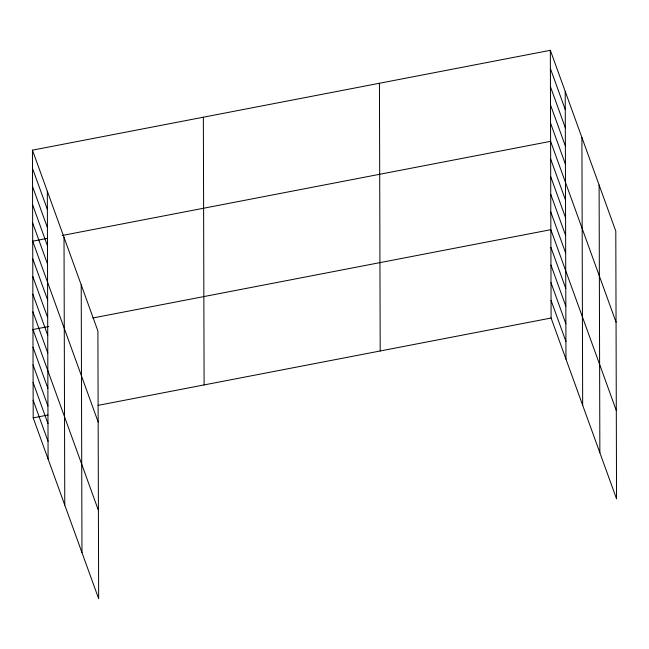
<?xml version="1.0" encoding="UTF-8"?>
<svg xmlns="http://www.w3.org/2000/svg" width="649" height="649" viewBox="0 0 649 649"><rect width="100%" height="100%" fill="white"/><g stroke="black" fill="none" stroke-linecap="round" stroke-linejoin="round"><path stroke-width="0.97" d="M32.45 150.154L97.902 330.974L98.656 598.686L33.204 417.875L32.45 150.154L550.344 50.314L615.796 231.125L616.55 498.846L551.098 318.026L550.344 50.314M47.442 238.337L32.701 241.177L98.161 421.996M62.174 235.498L550.603 141.336L616.055 322.155M48.667 326.496L32.953 329.522L98.405 510.341M92.872 317.978L550.847 229.681L616.299 410.501M33.204 417.875L47.937 415.027M98.023 405.374L551.098 318.026M550.393 68.518L565.271 109.616M550.449 86.723L565.328 127.821M550.498 104.927L565.376 146.025M550.547 123.132L565.425 164.229M550.652 159.005L565.53 200.103M550.701 176.674L565.579 217.772M550.75 194.343L565.628 235.441M550.798 212.012L565.677 253.11M550.896 247.35L565.774 288.448M550.944 265.019L565.823 306.117M550.993 282.688L565.871 323.786M551.05 300.357L565.928 341.455M32.499 168.359L47.377 209.465M32.555 186.563L47.434 227.669M32.604 204.768L47.482 245.874M32.653 222.972L47.531 264.078M32.758 258.846L47.637 299.952M32.807 276.515L47.685 317.621M32.856 294.184L47.734 335.29M32.904 311.853L47.783 352.959M33.002 347.191L47.88 388.297M33.05 364.86L47.929 405.966M33.099 382.537L47.977 423.635M33.148 400.206L48.026 441.304M599.108 185.022L599.863 452.734M581.91 137.523L582.664 405.236M565.222 91.412L565.977 359.132M379.438 83.259L380.192 350.979M203.356 117.209L204.102 384.922M81.214 284.862L81.969 552.583M64.016 237.364L64.77 505.076M47.328 191.252L48.083 458.973"/></g></svg>
